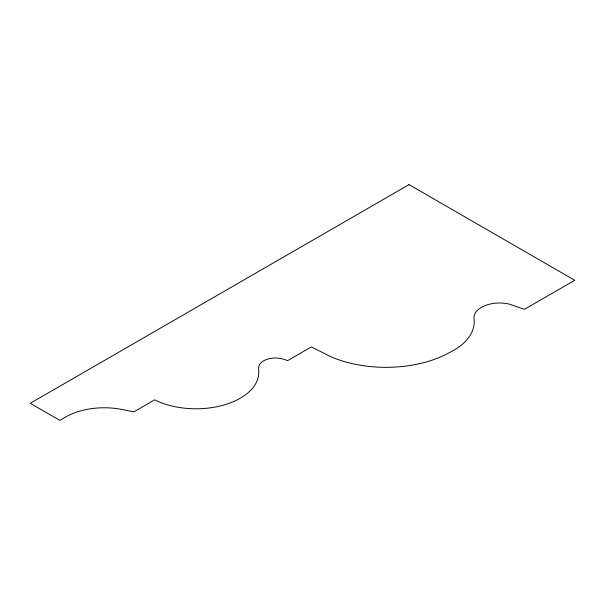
<?xml version="1.0" encoding="UTF-8"?>
<svg xmlns="http://www.w3.org/2000/svg" width="605" height="605" viewBox="0 0 605 605"><rect width="100%" height="100%" fill="white"/><g stroke="black" fill="none" stroke-linecap="round" stroke-linejoin="round"><path stroke-width="0.91" d="M409.033 184.616L30.25 403.301L59.842 420.384L65.763 416.966A54.405 31.407 0 0 1 121.953 409.479L133.826 411.846L154.638 399.829A62.776 36.239 0 0 0 222.08 405.509A62.776 36.239 0 0 0 258.743 372.332L258.69 367.727A16.743 9.665 0 0 1 266.987 359.332A16.743 9.665 0 0 1 283.737 359.279L287.7 360.588L311.378 346.922L331.245 356.882A91.741 52.968 0 0 0 450.46 352.049A69.341 40.036 0 0 0 474.01 318.994A25.592 14.777 0 0 1 509.644 304.209L524.444 309.337L574.75 280.289L409.033 184.616"/></g></svg>
